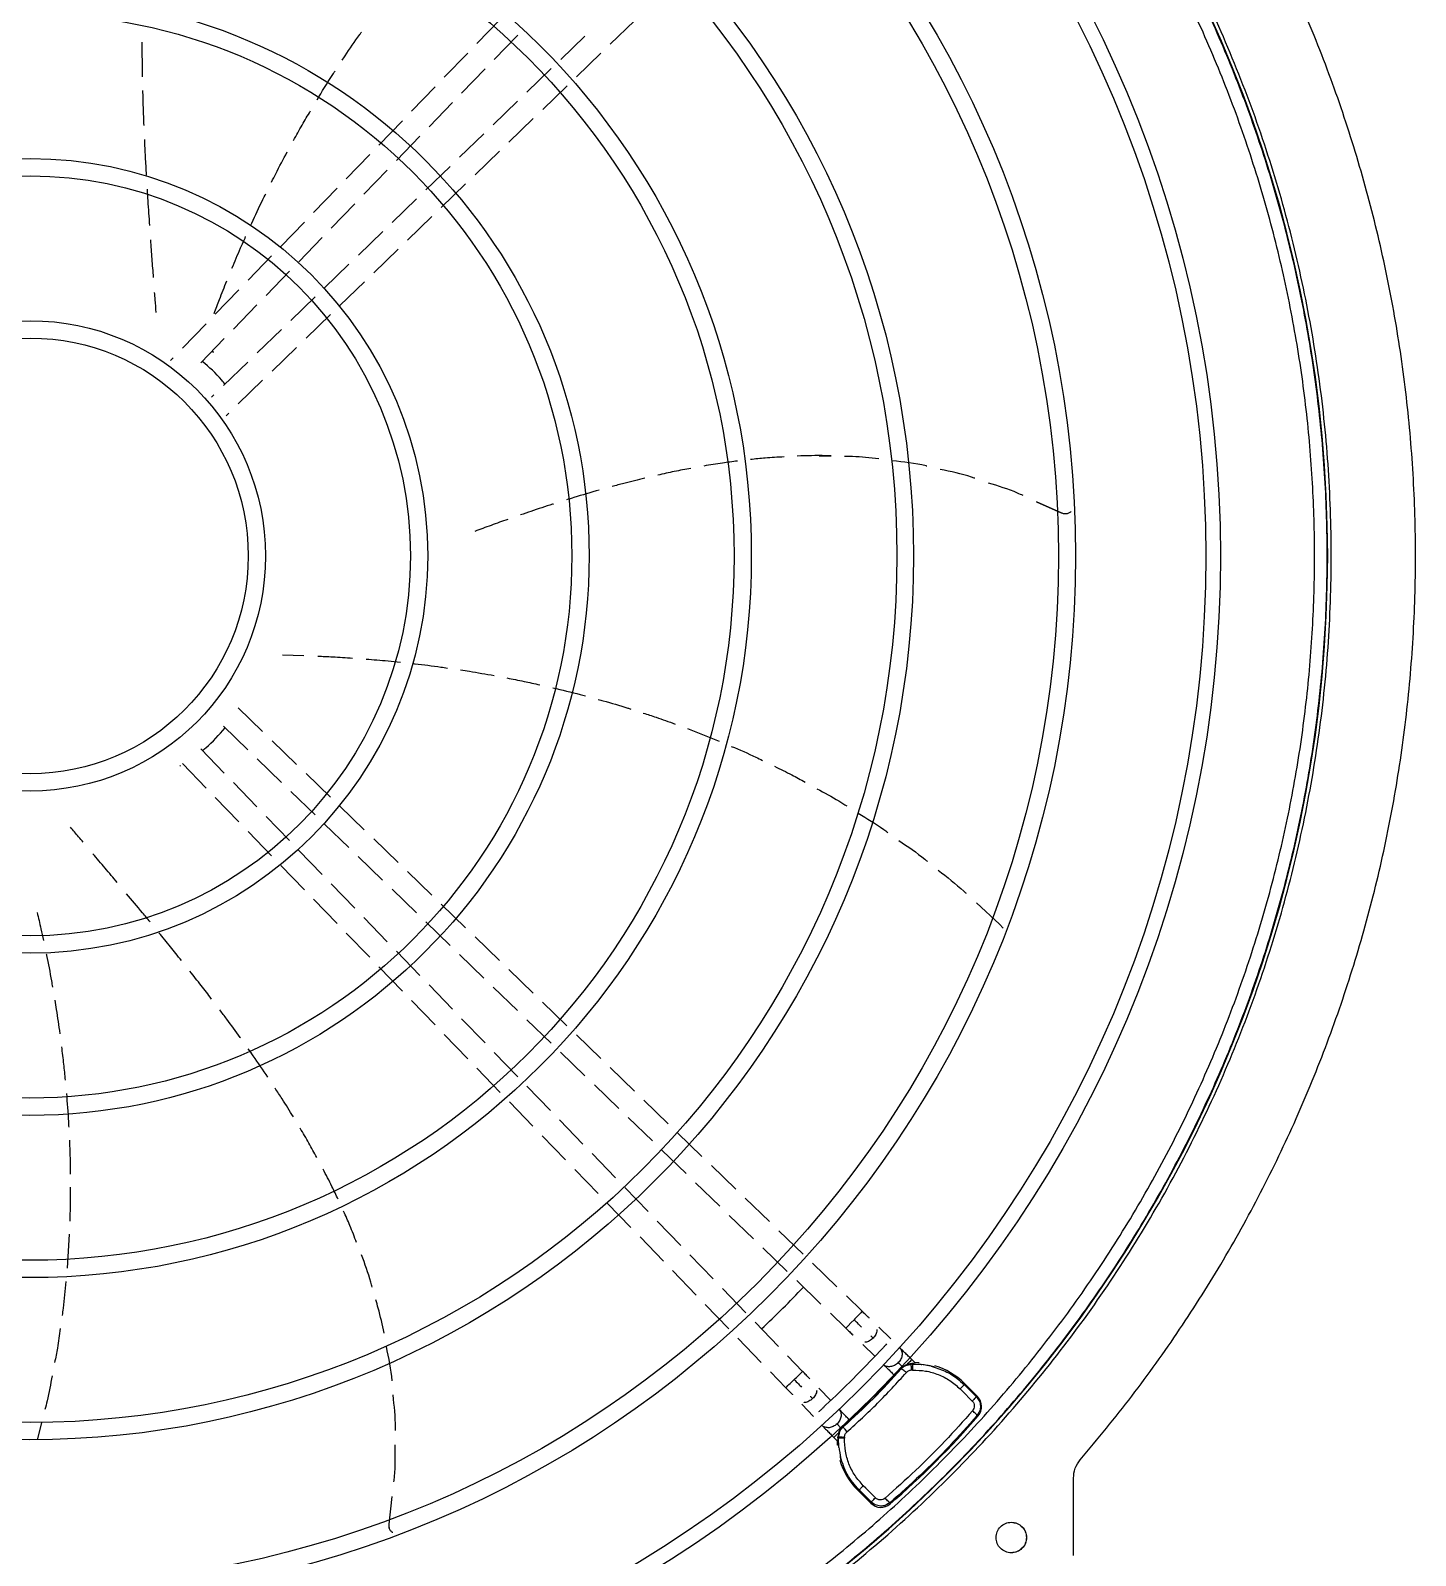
# Model space of a CAD drawing. Extents: x -24 to 296, y -58 to 147.
# Drawn here: x 146.96 to 158.59, y 28.69 to 41.5 of the extents above; entities that cross this region are included whole.
import ezdxf

# ---------------------------------------------------------------- set-up
doc = ezdxf.new("R2010")
doc.units = 0
doc.header["$MEASUREMENT"] = 0
doc.layers.get('0').update_dxf_attribs({"linetype": 'CONTINUOUS'})

msp = doc.modelspace()

# ---------------------------------------------------------------- linework, layer by layer
at = {"color": 7, "linetype": 'Continuous', "lineweight": 25}
for p, q in [((150.90254, 41.58905), (150.7056, 41.38537)), ((151.82497, 41.38064), (152.02808, 41.57703)), ((150.85107, 41.25263), (151.04847, 41.45679)), ((151.61226, 41.44879), (151.4095, 41.25275)), ((150.62896, 41.30611), (150.43166, 41.10206)), ((151.54088, 41.10596), (151.74537, 41.30368)), ((150.57749, 40.96968), (150.77453, 41.17347)), ((151.32933, 41.17523), (151.12585, 40.97848)), ((150.35402, 41.02176), (150.15701, 40.818)), ((151.25804, 40.83248), (151.46235, 41.03002)), ((150.3043, 40.68714), (150.50133, 40.89092)), ((151.04645, 40.90171), (150.84261, 40.70461)), ((150.07969, 40.73804), (149.88229, 40.53388)), ((150.97495, 40.55876), (151.17889, 40.75595)), ((150.03002, 40.40348), (150.22696, 40.60716)), ((150.76301, 40.62765), (150.55923, 40.43061)), ((149.80556, 40.45453), (149.6084, 40.25061)), ((150.69076, 40.28397), (150.89466, 40.48112)), ((150.48028, 40.35427), (150.2763, 40.15704)), ((149.75616, 40.12024), (149.95309, 40.32391)), ((150.40678, 40.00939), (150.611, 40.20685)), ((149.5313, 40.17087), (149.33356, 39.96637)), ((150.19779, 40.08113), (149.99348, 39.88358)), ((149.48241, 39.83712), (149.67938, 40.04083)), ((149.25672, 39.8869), (149.05943, 39.68286)), ((150.12403, 39.73599), (150.32777, 39.93299)), ((149.20913, 39.55448), (149.40562, 39.7577)), ((149.91457, 39.80728), (149.71027, 39.60974)), ((148.98195, 39.60273), (148.78463, 39.39865)), ((149.83945, 39.46083), (150.04451, 39.65911)), ((148.93521, 39.27119), (149.13183, 39.47454)), ((149.63142, 39.5335), (149.4268, 39.33566)), ((148.70756, 39.31894), (148.50883, 39.11341)), ((149.55527, 39.18605), (149.76086, 39.38484)), ((148.66084, 38.98743), (148.85844, 39.19179)), ((149.34842, 39.25987), (149.14372, 39.06195)), ((149.27116, 38.91134), (149.47657, 39.10996)), ((148.43163, 39.03357), (148.2336, 38.82876)), ((149.06452, 38.98536), (148.86128, 38.78885)), ((148.38758, 38.70482), (148.58443, 38.9084)), ((148.9868, 38.6364), (149.19164, 38.83446)), ((148.15609, 38.74859), (148.13437, 38.72613)), ((148.78114, 38.71136), (148.57736, 38.51432)), ((148.70192, 38.36094), (148.90645, 38.5587)), ((148.49806, 38.43765), (148.47602, 38.41634)), ((148.59904, 38.26147), (148.62202, 38.28368)), ((153.58013, 37.92455), (153.67983, 37.92378)), ((155.61172, 37.44609), (155.40469, 37.53954)), ((155.40474, 37.53865), (155.61119, 37.44609)), ((155.61119, 37.44609), (155.61172, 37.44609)), ((155.64682, 37.43682), (155.64735, 37.43682)), ((149.07244, 36.25295), (149.07264, 36.25295)), ((149.07264, 36.25295), (149.25354, 36.24817)), ((148.90654, 35.61052), (148.70102, 35.80923)), ((148.57752, 35.65483), (148.78138, 35.45772)), ((152.47424, 35.63541), (152.73921, 35.53032)), ((148.58422, 35.26112), (148.38694, 35.46516)), ((149.19186, 35.33464), (148.98686, 35.53286)), ((148.233, 35.34117), (148.43157, 35.1358)), ((148.86135, 35.38039), (149.06503, 35.18345)), ((148.21691, 35.31819), (148.21201, 35.3254)), ((149.47602, 35.05988), (149.27111, 35.25801)), ((148.85801, 34.97796), (148.66085, 35.18187)), ((149.14368, 35.1074), (149.34777, 34.91007)), ((148.50886, 35.05587), (148.70697, 34.85097)), ((149.75975, 34.78554), (149.55593, 34.98262)), ((149.13201, 34.69458), (148.9353, 34.89803)), ((149.42732, 34.83315), (149.63065, 34.63655)), ((148.78472, 34.77056), (148.98217, 34.56636)), ((150.04449, 34.51023), (149.83931, 34.70862)), ((149.40625, 34.41095), (149.20854, 34.61543)), ((149.05899, 34.48691), (149.25708, 34.28204)), ((149.70987, 34.55995), (149.91417, 34.36241)), ((149.67952, 34.12833), (149.48323, 34.33134)), ((150.32765, 34.23643), (150.1231, 34.43422)), ((149.33434, 34.20213), (149.53156, 33.99817)), ((149.99314, 34.28605), (150.19761, 34.08835)), ((150.61102, 33.96245), (150.40685, 34.15985)), ((154.90042, 34.17144), (155.09227, 33.9941)), ((149.9531, 33.84538), (149.75637, 34.04885)), ((150.2765, 34.01207), (150.48032, 33.81499)), ((155.09227, 33.9941), (155.12259, 33.95901)), ((149.60807, 33.91904), (149.80551, 33.71483)), ((150.89452, 33.68832), (150.69043, 33.88566)), ((150.22694, 33.56218), (150.02986, 33.766)), ((150.55966, 33.73828), (150.76343, 33.54125)), ((149.88226, 33.63546), (150.0797, 33.43126)), ((151.17809, 33.41414), (150.97387, 33.6116)), ((150.50064, 33.27911), (150.30354, 33.48295)), ((150.8426, 33.4647), (151.04691, 33.26716)), ((150.15648, 33.35185), (150.35386, 33.14771)), ((151.46139, 33.14022), (151.25736, 33.33749)), ((150.77425, 32.99613), (150.57733, 33.19979)), ((151.12545, 33.19122), (151.32931, 32.9941)), ((150.43059, 33.06835), (150.62813, 32.86406)), ((151.74521, 32.86578), (151.54074, 33.06349)), ((151.04827, 32.71273), (150.8513, 32.91645)), ((151.40857, 32.91747), (151.61223, 32.72054)), ((150.70465, 32.78491), (150.90194, 32.58088)), ((152.02802, 32.59233), (151.8248, 32.78883)), ((151.32272, 32.42889), (151.12492, 32.63346)), ((151.69183, 32.64358), (151.89586, 32.4463)), ((150.97865, 32.50154), (151.17608, 32.29735)), ((152.31153, 32.3182), (152.10738, 32.51559)), ((151.5954, 32.14688), (151.39858, 32.35043)), ((151.97536, 32.36943), (152.17841, 32.1731)), ((151.25343, 32.21736), (151.45006, 32.014)), ((152.5949, 32.04421), (152.39093, 32.24144)), ((151.86957, 31.86332), (151.67199, 32.06766)), ((152.25764, 32.09649), (152.46201, 31.89888)), ((151.52692, 31.9345), (151.72377, 31.73092)), ((152.87853, 31.76996), (152.67433, 31.96741)), ((152.14284, 31.58069), (151.94631, 31.78395)), ((152.54111, 31.8224), (152.74446, 31.62577)), ((151.80046, 31.6516), (151.99865, 31.44663)), ((153.16127, 31.49658), (152.95715, 31.69395)), ((152.41747, 31.29667), (152.21956, 31.50135)), ((152.82405, 31.54883), (153.02813, 31.3515)), ((147.28321, 31.39058), (147.26507, 31.10514)), ((152.07512, 31.36754), (152.27159, 31.16434)), ((153.4446, 31.22263), (153.24108, 31.41941)), ((153.10693, 31.2753), (153.31097, 31.07801)), ((152.6902, 31.0146), (152.49323, 31.21831)), ((153.72781, 30.94879), (153.52351, 31.14633)), ((152.34832, 31.08498), (152.54629, 30.88025)), ((153.39052, 31.0011), (153.59367, 30.80467)), ((152.96397, 30.73145), (152.76719, 30.93497)), ((153.94011, 30.74352), (153.80726, 30.87197)), ((152.62238, 30.80155), (152.81984, 30.59733)), ((153.67309, 30.72788), (153.80323, 30.60204)), ((153.2381, 30.44795), (153.04045, 30.65236)), ((154.17975, 30.51109), (154.07868, 30.60923)), ((152.89629, 30.51827), (153.09301, 30.31481)), ((153.44016, 30.23897), (153.31444, 30.36899)), ((153.94451, 30.46513), (154.04687, 30.36574)), ((153.17006, 30.23512), (153.29864, 30.10214)), ((154.28049, 30.27652), (154.26757, 30.26418)), ((154.26757, 30.26418), (154.26795, 30.26011)), ((154.35167, 30.30499), (154.31741, 30.29768)), ((154.31849, 30.29165), (154.35217, 30.29954)), ((154.35167, 30.30499), (154.36089, 30.30568)), ((154.35217, 30.29954), (154.35167, 30.30499)), ((154.36144, 30.29984), (154.35217, 30.29954)), ((154.36329, 30.24964), (154.35385, 30.24934)), ((154.3889, 30.30841), (154.35721, 30.33905)), ((154.36089, 30.30568), (154.36144, 30.29984)), ((154.36144, 30.29984), (154.44173, 30.29695)), ((153.6757, 29.99458), (153.57714, 30.09696)), ((154.76197, 30.09185), (154.78206, 30.07176)), ((154.79779, 30.12719), (154.79705, 30.13903)), ((154.79705, 30.13903), (154.90864, 30.02744)), ((154.89804, 30.02701), (154.79779, 30.12719)), ((153.43235, 29.96353), (153.53035, 29.86173)), ((154.78206, 30.07176), (154.86375, 29.99015)), ((154.90864, 30.02744), (154.89804, 30.02701)), ((154.91476, 29.86711), (154.90382, 29.86658)), ((147.04947, 29.80652), (147.01277, 29.66424)), ((153.7435, 29.72378), (153.73615, 29.68947)), ((153.74184, 29.68922), (153.74871, 29.71842)), ((153.76468, 29.76071), (153.77703, 29.77363)), ((153.78127, 29.77344), (153.77703, 29.77363)), ((153.7019, 29.68382), (153.73262, 29.65205)), ((153.73544, 29.68024), (153.73615, 29.68947)), ((153.74154, 29.67993), (153.73544, 29.68024)), ((153.73615, 29.68947), (153.74184, 29.68922)), ((153.74184, 29.68922), (153.74154, 29.67993)), ((153.74442, 29.59964), (153.74154, 29.67993)), ((153.79216, 29.68765), (153.79185, 29.67821)), ((155.71363, 28.6935), (155.71363, 29.34311)), ((149.96931, 28.95708), (149.99498, 29.18943)), ((153.90183, 29.24381), (153.91419, 29.24359)), ((154.01342, 29.13222), (153.90183, 29.24381)), ((154.01436, 29.14334), (153.91419, 29.24359)), ((153.96975, 29.25944), (153.94965, 29.27953)), ((154.05135, 29.17775), (153.96975, 29.25944)), ((154.01342, 29.13222), (154.01436, 29.14334)), ((154.17375, 29.1261), (154.17481, 29.13757)), ((149.96878, 28.95708), (149.96931, 28.95708))]:
    msp.add_line(p, q, dxfattribs=at)
at = {"color": 8, "linetype": 'Continuous', "lineweight": 25}
for p, q in [((154.03176, 30.51795), (154.01277, 30.53638)), ((154.51971, 30.28347), (154.54544, 30.27344)), ((154.91941, 29.89413), (154.90382, 29.86658)), ((154.17481, 29.13757), (154.14582, 29.12116))]:
    msp.add_line(p, q, dxfattribs=at)
at = {"color": 8, "linetype": 'Continuous', "lineweight": 25, "flags": 128}
msp.add_lwpolyline([(153.87187, 30.6728), (153.84567, 30.64572), (153.82342, 30.62277), (153.80852, 30.60743), (153.80323, 30.60204), (153.80323, 30.60204)], dxfattribs=at)
for centre, radius in [((146.9509, 37.08527), 9.99706), ((146.9509, 37.08465), 9.87436), ((146.9509, 37.08527), 8.78089), ((146.9509, 37.08465), 8.63615), ((146.9509, 37.08465), 7.41998), ((146.95709, 37.08475), 7.27453), ((146.9509, 37.08465), 6.05846), ((146.9509, 37.08465), 5.9131), ((146.9509, 37.08465), 4.69694), ((146.9509, 37.08465), 4.55158), ((146.95709, 37.08465), 3.33542), ((146.95709, 37.08475), 3.18997), ((146.95709, 37.08465), 1.9739), ((146.95709, 37.08475), 1.82845)]:
    msp.add_circle(centre, radius)
at = {"color": 7, "linetype": 'Continuous', "lineweight": 25}
for centre, radius, start, end in [((146.95601, 37.08465), 10.89215, 277.952419, 82.047581), ((146.95275, 37.08268), 8.93423, 313.437539, 316.623841), ((146.95625, 37.0855), 9.76894, 313.118297, 316.88199), ((149.6987, 34.34213), 6.11841, 312.506864, 317.495239), ((149.69857, 34.34228), 6.87283, 310.627711, 319.372428)]:
    msp.add_arc(centre, radius, start, end, dxfattribs=at)
at = {"color": 8, "linetype": 'Continuous', "lineweight": 25}
for centre, radius, start, end in [((142.38087, 41.57121), 15.83438, 313.946005, 314.301587), ((149.68733, 34.79244), 6.45294, 315.849598, 316.359274), ((145.95627, 37.79016), 10.63091, 313.68259, 314.213901)]:
    msp.add_arc(centre, radius, start, end, dxfattribs=at)
at = {"color": 7, "linetype": 'Continuous', "lineweight": 25}
for centre, major_axis, ratio, start_param, end_param in [((154.37974, 29.72066), (-0.01094, 0.5912), 0.99873356, 6.19922493, 6.25533158), ((154.37974, 29.72066), (-0.01094, 0.5912), 0.99873356, 5.47991309, 5.97123283), ((154.82498, 29.94396), (0.11816, 0.00449), 0.99887071, 5.53666029, 7.03005136), ((154.3202, 29.66112), (0.5912, -0.01099), 0.99873837, 3.16909386, 3.23078), ((154.3202, 29.66112), (0.5912, -0.01099), 0.99873837, 3.44852138, 3.94495007), ((154.0969, 29.21588), (0.00447, 0.11816), 0.99886585, 2.39455207, 3.88794044)]:
    msp.add_ellipse(centre, major_axis=major_axis, ratio=ratio, start_param=start_param, end_param=end_param, dxfattribs=at)
for points, knots in [([(139.12561, 29.67323), (139.26814, 29.5275), (139.55529, 29.23391), (140.02014, 28.82273), (140.51272, 28.4322), (141.03399, 28.06741), (141.58201, 27.73023), (142.15474, 27.42362), (142.74954, 27.1501), (143.36303, 26.91205), (143.9922, 26.71121), (144.63372, 26.549), (145.28398, 26.42645), (145.93927, 26.34414), (146.59598, 26.30218), (147.25067, 26.30026), (147.89923, 26.33765), (148.53823, 26.41313), (149.16451, 26.52507), (149.77584, 26.67179), (150.36975, 26.85127), (150.94704, 27.06239), (151.51144, 27.30589), (152.06615, 27.58379), (152.611, 27.89745), (153.14281, 28.24666), (153.65879, 28.63109), (154.15553, 29.04975), (154.62969, 29.50117), (155.0778, 29.98307), (155.49715, 30.4933), (155.88518, 31.0293), (156.2396, 31.58809), (156.55849, 32.16644), (156.84043, 32.76104), (157.08441, 33.36857), (157.2896, 33.98495), (157.45587, 34.60654), (157.58356, 35.2298), (157.67341, 35.85204), (157.72638, 36.47021), (157.74381, 37.08465), (157.72638, 37.69909), (157.67341, 38.31725), (157.58356, 38.93949), (157.45588, 39.56275), (157.2896, 40.18435), (157.08441, 40.80073), (156.84043, 41.40825), (156.5585, 42.00285), (156.2396, 42.58121), (155.88518, 43.14), (155.49715, 43.67599), (155.07781, 44.18622), (154.6297, 44.66812), (154.15554, 45.11955), (153.6588, 45.53821), (153.14282, 45.92265), (152.61101, 46.27184), (152.06617, 46.58551), (151.51145, 46.86342), (150.94705, 47.10692), (150.36976, 47.31803), (149.77585, 47.49751), (149.16453, 47.64423), (148.53824, 47.75618), (147.89923, 47.83165), (147.25068, 47.86905), (146.596, 47.86713), (145.93929, 47.82517), (145.28399, 47.74286), (144.63373, 47.62031), (143.99221, 47.4581), (143.36305, 47.25726), (142.74956, 47.01922), (142.15475, 46.74569), (141.58202, 46.43908), (141.034, 46.1019), (140.51273, 45.73712), (140.02015, 45.34658), (139.55529, 44.93541), (139.26814, 44.64181), (139.12561, 44.49608)], [0, 0, 0, 0, 0.01189592, 0.02396584, 0.03619649, 0.04857359, 0.06108194, 0.07373471, 0.0864717, 0.09927432, 0.11212355, 0.12500004, 0.13787625, 0.15072533, 0.16352795, 0.17626509, 0.18891813, 0.20142621, 0.21380317, 0.22603385, 0.23810393, 0.25000004, 0.2618959, 0.27396585, 0.28619652, 0.29857361, 0.31108196, 0.32373474, 0.33647171, 0.34927432, 0.36212355, 0.37500004, 0.38787624, 0.40072531, 0.41352793, 0.42626506, 0.4389181, 0.45142619, 0.46380314, 0.47603381, 0.48810388, 0.50000001, 0.51189586, 0.52396581, 0.53619649, 0.54857357, 0.56108191, 0.57373469, 0.58647168, 0.59927428, 0.6121235, 0.62499999, 0.63787621, 0.65072529, 0.66352791, 0.67626502, 0.68891805, 0.70142614, 0.71380312, 0.72603376, 0.73810387, 0.74999998, 0.76189582, 0.77396578, 0.78619645, 0.79857355, 0.81108188, 0.82373468, 0.83647168, 0.84927427, 0.86212351, 0.87499998, 0.88787621, 0.90072531, 0.91352792, 0.92626504, 0.93891808, 0.95142617, 0.96380314, 0.97603381, 0.98810396, 1, 1, 1, 1]), ([(148.43459, 26.29726), (148.64902, 26.33043), (149.07787, 26.39676), (149.71216, 26.54477), (150.33698, 26.72766), (150.94963, 26.94829), (151.54804, 27.20492), (152.13004, 27.49689), (152.69356, 27.8231), (153.23658, 28.18239), (153.75717, 28.57348), (154.25347, 28.99497), (154.72371, 29.44536), (155.1662, 29.92303), (155.57936, 30.42629), (155.96172, 30.95332), (156.31191, 31.50226), (156.62869, 32.07114), (156.91091, 32.65793), (157.15758, 33.26052), (157.36781, 33.87678), (157.54085, 34.50449), (157.67608, 35.14143), (157.77302, 35.7853), (157.83133, 36.43381), (157.85078, 37.08465), (157.83132, 37.73549), (157.77302, 38.384), (157.67608, 39.02787), (157.54085, 39.6648), (157.36781, 40.29252), (157.15759, 40.90878), (156.91092, 41.51137), (156.62869, 42.09816), (156.31192, 42.66704), (155.96173, 43.21598), (155.57937, 43.74301), (155.1662, 44.24627), (154.72372, 44.72394), (154.25348, 45.17433), (153.75718, 45.59582), (153.23659, 45.98691), (152.69357, 46.3462), (152.13005, 46.67241), (151.54805, 46.96439), (150.94964, 47.22102), (150.33699, 47.44164), (149.71217, 47.62453), (149.07788, 47.77254), (148.64903, 47.83888), (148.4346, 47.87205)], [0, 0, 0, 0, 0.02083334, 0.04166665, 0.06250003, 0.08333335, 0.10416665, 0.125, 0.1458333, 0.16666668, 0.18749997, 0.20833336, 0.22916668, 0.25000001, 0.27083332, 0.29166664, 0.31250001, 0.33333334, 0.35416664, 0.37499996, 0.39583334, 0.41666666, 0.43749998, 0.4583333, 0.47916665, 0.5, 0.5208333, 0.54166664, 0.5625, 0.58333332, 0.60416664, 0.62499998, 0.64583333, 0.66666665, 0.68749999, 0.70833331, 0.72916664, 0.74999997, 0.77083333, 0.79166666, 0.81249999, 0.83333331, 0.85416669, 0.875, 0.89583335, 0.91666666, 0.9375, 0.95833334, 0.97916668, 1, 1, 1, 1]), ([(148.6898, 26.29725), (148.94266, 26.3433), (149.44838, 26.43539), (150.19221, 26.64089), (150.92055, 26.8945), (151.62897, 27.19985), (152.31416, 27.5541), (152.97266, 27.95585), (153.6012, 28.40299), (154.19666, 28.89335), (154.75607, 29.42445), (155.27665, 29.99367), (155.75581, 30.59817), (156.19117, 31.23494), (156.58055, 31.90082), (156.92202, 32.59249), (157.21388, 33.30652), (157.45469, 34.03934), (157.64324, 34.78731), (157.77858, 35.54672), (157.86007, 36.31377), (157.88727, 37.08466), (157.86006, 37.85556), (157.77858, 38.62261), (157.64323, 39.38201), (157.45468, 40.12999), (157.21388, 40.86281), (156.92201, 41.57683), (156.58054, 42.2685), (156.19115, 42.93438), (155.7558, 43.57116), (155.27664, 44.17565), (154.75606, 44.74487), (154.19665, 45.27598), (153.60119, 45.76632), (152.97264, 46.21347), (152.31414, 46.61522), (151.62895, 46.96947), (150.92053, 47.27481), (150.19219, 47.52842), (149.44836, 47.73393), (148.94264, 47.82601), (148.68978, 47.87206)], [0, 0, 0, 0, 0.02500002, 0.05000002, 0.07500002, 0.10000003, 0.12499999, 0.15000004, 0.17499999, 0.20000003, 0.22500003, 0.25, 0.27500001, 0.30000002, 0.325, 0.35000002, 0.375, 0.4, 0.42500002, 0.45000001, 0.47500003, 0.50000003, 0.52499999, 0.55000001, 0.57500001, 0.6, 0.62500003, 0.65, 0.67500002, 0.70000003, 0.72500002, 0.75000002, 0.77499999, 0.80000001, 0.825, 0.85000003, 0.87500003, 0.89999998, 0.92500001, 0.95, 0.975, 1, 1, 1, 1]), ([(155.77077, 29.49715), (155.91754, 29.67376), (156.21107, 30.02697), (156.61064, 30.58866), (156.97858, 31.17119), (157.31079, 31.77496), (157.60685, 32.3972), (157.86554, 33.0359), (158.08599, 33.68878), (158.26741, 34.35357), (158.40919, 35.02792), (158.51081, 35.70948), (158.57193, 36.39586), (158.59233, 37.08465), (158.57193, 37.77345), (158.51081, 38.45983), (158.40919, 39.14139), (158.26741, 39.81574), (158.08599, 40.48053), (157.86554, 41.13341), (157.60685, 41.77211), (157.31079, 42.39435), (156.97858, 42.99812), (156.61064, 43.58065), (156.21107, 44.14233), (155.91754, 44.49555), (155.77077, 44.67216)], [0, 0, 0, 0, 0.04166672, 0.08333338, 0.12500007, 0.16666672, 0.20833335, 0.25000008, 0.29166671, 0.33333336, 0.37500001, 0.41666672, 0.45833338, 0.50000004, 0.54166669, 0.58333335, 0.62499999, 0.66666668, 0.70833333, 0.74999999, 0.79166669, 0.83333335, 0.87499997, 0.91666669, 0.95833332, 1, 1, 1, 1]), ([(149.575, 41.2464), (149.58297, 41.25859), (149.63017, 41.33077), (149.68358, 41.40902), (149.73068, 41.47375), (149.73539, 41.48021)], [0, 0, 0, 0, 0.15458064, 0.9155957, 1, 1, 1, 1]), ([(147.89375, 41.39609), (147.89374, 41.39599), (147.89301, 41.33195), (147.89394, 41.23496), (147.8958, 41.13811), (147.89644, 41.10517)], [0, 0, 0, 0, 0.00104442, 0.66025061, 1, 1, 1, 1]), ([(149.36375, 40.91388), (149.40498, 40.98164), (149.45388, 41.06198), (149.50617, 41.14144), (149.51435, 41.15388)], [0, 0, 0, 0, 0.84343876, 1, 1, 1, 1]), ([(147.89861, 40.99112), (147.89987, 40.94394), (147.90246, 40.84598), (147.90648, 40.74808), (147.90856, 40.69732)], [0, 0, 0, 0, 0.48157207, 1, 1, 1, 1]), ([(149.16658, 40.57254), (149.19016, 40.61546), (149.23525, 40.69756), (149.28464, 40.78046), (149.30822, 40.82003)], [0, 0, 0, 0, 0.52277898, 1, 1, 1, 1]), ([(147.91359, 40.58081), (147.91583, 40.53223), (147.92042, 40.4326), (147.92622, 40.33304), (147.92919, 40.28201)], [0, 0, 0, 0, 0.48754648, 1, 1, 1, 1]), ([(148.98202, 40.22333), (148.99346, 40.24641), (149.03445, 40.32919), (149.0803, 40.41437), (149.11335, 40.4758)], [0, 0, 0, 0, 0.27889732, 1, 1, 1, 1]), ([(147.93617, 40.1637), (147.93817, 40.13107), (147.9444, 40.02933), (147.95138, 39.92762), (147.95611, 39.85853)], [0, 0, 0, 0, 0.32073884, 1, 1, 1, 1]), ([(148.80937, 39.86577), (148.8113, 39.87009), (148.84198, 39.93864), (148.8827, 40.02479), (148.92452, 40.10825), (148.93259, 40.12434)], [0, 0, 0, 0, 0.0515203, 0.81709371, 1, 1, 1, 1]), ([(147.96467, 39.73706), (147.96654, 39.71051), (147.97215, 39.63107), (147.9799, 39.52629), (147.98576, 39.44804), (147.98765, 39.42269)], [0, 0, 0, 0, 0.25338042, 0.75820199, 1, 1, 1, 1]), ([(148.64924, 39.4988), (148.67272, 39.55543), (148.7088, 39.64245), (148.74971, 39.73292), (148.764, 39.76451)], [0, 0, 0, 0, 0.65078455, 1, 1, 1, 1]), ([(148.49971, 39.12054), (148.51421, 39.15953), (148.54735, 39.24864), (148.58497, 39.34152), (148.60612, 39.39377)], [0, 0, 0, 0, 0.43754448, 1, 1, 1, 1]), ([(147.99716, 39.2962), (147.99871, 39.27558), (148.00291, 39.21986), (148.00713, 39.16418), (148.00978, 39.1291)], [0, 0, 0, 0, 0.37004927, 1, 1, 1, 1]), ([(148.49654, 38.79398), (148.49576, 38.79444), (148.49364, 38.7957), (148.48846, 38.79747), (148.48295, 38.79875), (148.47867, 38.79826), (148.47785, 38.79817)], [0, 0, 0, 0, 0.15949577, 0.43227039, 0.89123346, 1, 1, 1, 1]), ([(148.59096, 38.52748), (148.58215, 38.5387), (148.52654, 38.60948), (148.45792, 38.66833), (148.40018, 38.71785)], [0, 0, 0, 0, 0.15857925, 1, 1, 1, 1]), ([(153.28381, 37.91587), (153.23138, 37.9132), (153.13693, 37.9084), (153.04292, 37.89811), (153.00109, 37.89353)], [0, 0, 0, 0, 0.55514403, 1, 1, 1, 1]), ([(153.67978, 37.92416), (153.66423, 37.92475), (153.56913, 37.92834), (153.47386, 37.92517), (153.39418, 37.92252)], [0, 0, 0, 0, 0.16353052, 1, 1, 1, 1]), ([(154.07906, 37.9), (154.00587, 37.90738), (153.91014, 37.91703), (153.81387, 37.91974), (153.79121, 37.92038)], [0, 0, 0, 0, 0.76457621, 1, 1, 1, 1]), ([(152.50243, 37.81956), (152.45568, 37.81094), (152.36279, 37.7938), (152.27071, 37.77281), (152.22497, 37.76239)], [0, 0, 0, 0, 0.50332845, 1, 1, 1, 1]), ([(152.89224, 37.88072), (152.85082, 37.87557), (152.75673, 37.86388), (152.66326, 37.84798), (152.61094, 37.83908)], [0, 0, 0, 0, 0.44029486, 1, 1, 1, 1]), ([(154.48208, 37.83847), (154.48018, 37.83894), (154.38534, 37.86241), (154.28763, 37.87293), (154.19187, 37.88324)], [0, 0, 0, 0, 0.02001675, 1, 1, 1, 1]), ([(154.88645, 37.736), (154.87723, 37.73924), (154.78288, 37.77245), (154.68428, 37.79248), (154.59532, 37.81055)], [0, 0, 0, 0, 0.09773289, 1, 1, 1, 1]), ([(151.73198, 37.63713), (151.66118, 37.61676), (151.56914, 37.59029), (151.47785, 37.56142), (151.4568, 37.55476)], [0, 0, 0, 0, 0.76934196, 1, 1, 1, 1]), ([(152.11622, 37.73745), (152.05703, 37.72325), (151.96464, 37.70108), (151.8731, 37.67573), (151.8402, 37.66662)], [0, 0, 0, 0, 0.6406631, 1, 1, 1, 1]), ([(155.29155, 37.5906), (155.27602, 37.59775), (155.18268, 37.64074), (155.0838, 37.67095), (155.00137, 37.69614)], [0, 0, 0, 0, 0.1663641, 1, 1, 1, 1]), ([(151.3488, 37.52084), (151.34623, 37.52003), (151.28267, 37.50008), (151.19048, 37.46934), (151.10122, 37.43842), (151.07236, 37.42842)], [0, 0, 0, 0, 0.02765901, 0.6855714, 1, 1, 1, 1]), ([(150.96541, 37.3915), (150.91838, 37.37484), (150.82537, 37.34188), (150.73285, 37.30759), (150.6871, 37.29063)], [0, 0, 0, 0, 0.50556187, 1, 1, 1, 1]), ([(155.63738, 37.43759), (155.63722, 37.43758), (155.62798, 37.4372), (155.61952, 37.44168), (155.61119, 37.44609)], [0, 0, 0, 0, 0.01676163, 1, 1, 1, 1]), ([(155.69252, 37.45655), (155.68986, 37.45381), (155.68145, 37.44514), (155.66207, 37.43709), (155.63603, 37.43585), (155.62013, 37.44255), (155.61172, 37.44609)], [0, 0, 0, 0, 0.13036355, 0.41167111, 0.68901902, 1, 1, 1, 1]), ([(149.3691, 36.24344), (149.41027, 36.24179), (149.50538, 36.23798), (149.60544, 36.23107), (149.66219, 36.22715)], [0, 0, 0, 0, 0.43287459, 1, 1, 1, 1]), ([(149.77512, 36.21878), (149.836, 36.21407), (149.92981, 36.20681), (150.02836, 36.196), (150.06297, 36.1922)], [0, 0, 0, 0, 0.64892692, 1, 1, 1, 1]), ([(150.17456, 36.18037), (150.17878, 36.17993), (150.25304, 36.17208), (150.34751, 36.1601), (150.44026, 36.14614), (150.45845, 36.1434)], [0, 0, 0, 0, 0.04619717, 0.81291294, 1, 1, 1, 1]), ([(150.56841, 36.12702), (150.59339, 36.12338), (150.68504, 36.11003), (150.78048, 36.09278), (150.84991, 36.08024)], [0, 0, 0, 0, 0.27254447, 1, 1, 1, 1]), ([(150.9572, 36.05977), (151.005, 36.05071), (151.09658, 36.03335), (151.19024, 36.01215), (151.23502, 36.00201)], [0, 0, 0, 0, 0.52187415, 1, 1, 1, 1]), ([(151.3426, 35.97798), (151.41958, 35.95979), (151.51113, 35.93815), (151.60289, 35.91298), (151.61749, 35.90897)], [0, 0, 0, 0, 0.84086718, 1, 1, 1, 1]), ([(151.72424, 35.87991), (151.73805, 35.87617), (151.82106, 35.85367), (151.91231, 35.82696), (151.98896, 35.80198), (151.9971, 35.79933)], [0, 0, 0, 0, 0.15146226, 0.90989289, 1, 1, 1, 1]), ([(152.10189, 35.76531), (152.13778, 35.7539), (152.22779, 35.72526), (152.31643, 35.69266), (152.36973, 35.67306)], [0, 0, 0, 0, 0.39868758, 1, 1, 1, 1]), ([(148.40085, 35.45077), (148.41044, 35.45832), (148.48112, 35.51402), (148.53987, 35.58274), (148.59066, 35.64213)], [0, 0, 0, 0, 0.13564383, 1, 1, 1, 1]), ([(152.84139, 35.48598), (152.91081, 35.45667), (152.99907, 35.41941), (153.08471, 35.37692), (153.103, 35.36785)], [0, 0, 0, 0, 0.78644981, 1, 1, 1, 1]), ([(153.20425, 35.31817), (153.25343, 35.29489), (153.34065, 35.25362), (153.42431, 35.20596), (153.4608, 35.18517)], [0, 0, 0, 0, 0.56385914, 1, 1, 1, 1]), ([(153.55989, 35.13015), (153.6224, 35.0972), (153.70816, 35.05199), (153.78929, 34.99946), (153.81129, 34.98522)], [0, 0, 0, 0, 0.72879103, 1, 1, 1, 1]), ([(153.90769, 34.92391), (153.97997, 34.88049), (154.06452, 34.8297), (154.14384, 34.77177), (154.15536, 34.76336)], [0, 0, 0, 0, 0.854826, 1, 1, 1, 1]), ([(147.40066, 34.68039), (147.38752, 34.69587), (147.35161, 34.73819), (147.31571, 34.78047), (147.29294, 34.80729)], [0, 0, 0, 0, 0.36580278, 1, 1, 1, 1]), ([(154.24911, 34.69551), (154.32324, 34.64484), (154.40516, 34.58886), (154.48132, 34.5261), (154.48856, 34.52014)], [0, 0, 0, 0, 0.9049803, 1, 1, 1, 1]), ([(147.6862, 34.3426), (147.66927, 34.36276), (147.61823, 34.42352), (147.55016, 34.50402), (147.49901, 34.56437), (147.48217, 34.58425)], [0, 0, 0, 0, 0.24980516, 0.75291187, 1, 1, 1, 1]), ([(154.57931, 34.44577), (154.65245, 34.38909), (154.73239, 34.32713), (154.80601, 34.25873), (154.81227, 34.25291)], [0, 0, 0, 0, 0.91495243, 1, 1, 1, 1]), ([(147.96124, 34.01264), (147.9402, 34.03816), (147.87509, 34.11716), (147.80939, 34.19569), (147.76492, 34.24886)], [0, 0, 0, 0, 0.32305188, 1, 1, 1, 1]), ([(147.01277, 34.09135), (147.0237, 34.04623), (147.04221, 33.96986), (147.05911, 33.88878), (147.06603, 33.8556)], [0, 0, 0, 0, 0.59075464, 1, 1, 1, 1]), ([(148.22436, 33.68869), (148.19384, 33.72688), (148.13154, 33.80485), (148.06831, 33.88205), (148.03605, 33.92144)], [0, 0, 0, 0, 0.48985766, 1, 1, 1, 1]), ([(147.08946, 33.74553), (147.0905, 33.74064), (147.10622, 33.66696), (147.12411, 33.5736), (147.13943, 33.48201), (147.14232, 33.46472)], [0, 0, 0, 0, 0.05447578, 0.82148954, 1, 1, 1, 1]), ([(148.47804, 33.36491), (148.44899, 33.40276), (148.38899, 33.48092), (148.32787, 33.55821), (148.29634, 33.59807)], [0, 0, 0, 0, 0.48416948, 1, 1, 1, 1]), ([(147.16095, 33.35428), (147.16532, 33.3289), (147.18093, 33.23822), (147.19401, 33.14275), (147.20343, 33.074)], [0, 0, 0, 0, 0.27992058, 1, 1, 1, 1]), ([(148.72047, 33.03929), (148.71992, 33.04006), (148.68232, 33.09295), (148.62454, 33.17112), (148.56649, 33.24787), (148.547, 33.27364)], [0, 0, 0, 0, 0.00977442, 0.66748489, 1, 1, 1, 1]), ([(147.21746, 32.96396), (147.22371, 32.91525), (147.23554, 32.82292), (147.24435, 32.72741), (147.24851, 32.6823)], [0, 0, 0, 0, 0.5276329, 1, 1, 1, 1]), ([(148.95008, 32.71002), (148.90961, 32.76989), (148.8558, 32.84952), (148.79993, 32.92769), (148.78607, 32.94708)], [0, 0, 0, 0, 0.75189874, 1, 1, 1, 1]), ([(147.25899, 32.5725), (147.26554, 32.49316), (147.27332, 32.39903), (147.27777, 32.3036), (147.27847, 32.28862)], [0, 0, 0, 0, 0.8430023, 1, 1, 1, 1]), ([(149.16456, 32.37537), (149.13343, 32.42616), (149.08359, 32.50748), (149.03098, 32.58701), (149.01124, 32.61687)], [0, 0, 0, 0, 0.62458899, 1, 1, 1, 1]), ([(149.36222, 32.03341), (149.34016, 32.0741), (149.29495, 32.15751), (149.2463, 32.23896), (149.22138, 32.28068)], [0, 0, 0, 0, 0.48783985, 1, 1, 1, 1]), ([(147.28378, 32.17915), (147.28452, 32.16438), (147.28881, 32.07802), (147.29162, 31.9834), (147.29157, 31.90365), (147.29156, 31.89597)], [0, 0, 0, 0, 0.15715941, 0.91876163, 1, 1, 1, 1]), ([(149.54012, 31.68357), (149.52325, 31.7196), (149.48318, 31.80517), (149.4393, 31.88885), (149.4139, 31.9373)], [0, 0, 0, 0, 0.42108076, 1, 1, 1, 1]), ([(147.29159, 31.78476), (147.29183, 31.74657), (147.29243, 31.65191), (147.28881, 31.55731), (147.28665, 31.50086)], [0, 0, 0, 0, 0.40333981, 1, 1, 1, 1]), ([(149.69577, 31.31999), (149.67745, 31.36793), (149.64347, 31.45679), (149.60438, 31.54353), (149.58637, 31.58347)], [0, 0, 0, 0, 0.53950514, 1, 1, 1, 1]), ([(149.82628, 30.9462), (149.82234, 30.95998), (149.79629, 31.05131), (149.76592, 31.14223), (149.73604, 31.21789), (149.73582, 31.21845)], [0, 0, 0, 0, 0.14993325, 0.99363261, 1, 1, 1, 1]), ([(147.25455, 30.99488), (147.24809, 30.91933), (147.23991, 30.82366), (147.22593, 30.72885), (147.22299, 30.70891)], [0, 0, 0, 0, 0.78959581, 1, 1, 1, 1]), ([(149.92653, 30.56025), (149.91126, 30.63052), (149.89091, 30.7242), (149.86381, 30.81627), (149.85704, 30.83928)], [0, 0, 0, 0, 0.75002041, 1, 1, 1, 1]), ([(153.99995, 30.68561), (153.99925, 30.68629), (153.99031, 30.69495), (153.96984, 30.71476), (153.94999, 30.73396), (153.94007, 30.74356)], [0, 0, 0, 0, 0.04042727, 0.52004872, 1, 1, 1, 1]), ([(147.20724, 30.59884), (147.20021, 30.54408), (147.18791, 30.44834), (147.16844, 30.35401), (147.1601, 30.31364)], [0, 0, 0, 0, 0.57203343, 1, 1, 1, 1]), ([(153.80323, 30.60204), (153.81315, 30.59245), (153.83298, 30.57328), (153.85419, 30.55274), (153.86382, 30.54341), (153.86527, 30.542)], [0, 0, 0, 0, 0.45955348, 0.91864064, 1, 1, 1, 1]), ([(153.93554, 30.6112), (153.92388, 30.62248), (153.90306, 30.64264), (153.8814, 30.66358), (153.87187, 30.6728)], [0, 0, 0, 0, 0.55959472, 1, 1, 1, 1]), ([(154.14357, 30.46926), (154.14, 30.46497), (154.13166, 30.45495), (154.12143, 30.44326), (154.11557, 30.43658)], [0, 0, 0, 0, 0.42766619, 1, 1, 1, 1]), ([(149.99323, 30.15866), (149.99322, 30.15873), (149.98628, 30.25571), (149.96607, 30.35147), (149.94588, 30.44716)], [0, 0, 0, 0, 0.00072988, 1, 1, 1, 1]), ([(154.11557, 30.43658), (154.10976, 30.43076), (154.09955, 30.42055), (154.09082, 30.41206), (154.08706, 30.4084)], [0, 0, 0, 0, 0.56927563, 1, 1, 1, 1]), ([(154.35721, 30.33905), (154.34722, 30.34871), (154.32725, 30.36802), (154.29909, 30.39528), (154.27375, 30.41983), (154.26096, 30.43224), (154.25456, 30.43845)], [0, 0, 0, 0, 0.25017208, 0.50011475, 0.74998553, 1, 1, 1, 1]), ([(153.50116, 30.17583), (153.49947, 30.17758), (153.48986, 30.18754), (153.46899, 30.20914), (153.44977, 30.22903), (153.44016, 30.23897)], [0, 0, 0, 0, 0.09629337, 0.54799298, 1, 1, 1, 1]), ([(154.26795, 30.26011), (154.19048, 30.17537), (154.03554, 30.00589), (153.86603, 29.85092), (153.78127, 29.77344)], [0, 0, 0, 0, 0.50000174, 1, 1, 1, 1]), ([(153.81223, 29.73043), (153.89915, 29.80981), (154.07299, 29.96857), (154.23172, 30.14237), (154.31108, 30.22927)], [0, 0, 0, 0, 0.49999826, 1, 1, 1, 1]), ([(154.11742, 30.29723), (154.12339, 30.29144), (154.13532, 30.27986), (154.15866, 30.25725), (154.18459, 30.23214), (154.20317, 30.21417), (154.21246, 30.20519)], [0, 0, 0, 0, 0.25012281, 0.50000057, 0.74998294, 1, 1, 1, 1]), ([(154.21132, 30.20727), (154.21142, 30.20711), (154.21168, 30.20672), (154.21633, 30.21072), (154.22464, 30.21866), (154.23676, 30.231), (154.2514, 30.24645), (154.2622, 30.25828), (154.26758, 30.26418)], [0, 0, 0, 0, 0.11173622, 0.27354644, 0.4507769, 0.63775233, 0.81954481, 1, 1, 1, 1]), ([(154.28049, 30.27652), (154.27228, 30.28447), (154.25761, 30.29867), (154.24768, 30.30831), (154.2433, 30.31255)], [0, 0, 0, 0, 0.55979484, 1, 1, 1, 1]), ([(154.31108, 30.22927), (154.30598, 30.23361), (154.29545, 30.24257), (154.28165, 30.25306), (154.27144, 30.25974), (154.26908, 30.25999), (154.26795, 30.26011)], [0, 0, 0, 0, 0.24189375, 0.50003536, 0.75816415, 1, 1, 1, 1]), ([(154.28049, 30.27652), (154.28601, 30.28069), (154.29779, 30.28958), (154.3106, 30.29487), (154.31741, 30.29768)], [0, 0, 0, 0, 0.46912734, 1, 1, 1, 1]), ([(154.35385, 30.24934), (154.34984, 30.24898), (154.34175, 30.24824), (154.33028, 30.24395), (154.31964, 30.23786), (154.31392, 30.23212), (154.31108, 30.22927)], [0, 0, 0, 0, 0.24780677, 0.49940517, 0.75117, 1, 1, 1, 1]), ([(154.35385, 30.24934), (154.35364, 30.25592), (154.35322, 30.26908), (154.35269, 30.2851), (154.3523, 30.2965), (154.35221, 30.29853), (154.35217, 30.29954)], [0, 0, 0, 0, 0.25000515, 0.50000345, 0.75000652, 1, 1, 1, 1]), ([(154.38796, 30.30902), (154.38811, 30.30896), (154.38889, 30.30864), (154.38705, 30.3081), (154.38036, 30.30715), (154.36893, 30.30629), (154.36089, 30.30568)], [0, 0, 0, 0, 0.05444134, 0.26679283, 0.48473064, 1, 1, 1, 1]), ([(154.36144, 30.29984), (154.3615, 30.29883), (154.36161, 30.2968), (154.36205, 30.2854), (154.36262, 30.26938), (154.36306, 30.25622), (154.36329, 30.24964)], [0, 0, 0, 0, 0.25000525, 0.49999534, 0.74999478, 1, 1, 1, 1]), ([(154.36329, 30.24964), (154.4001, 30.24866), (154.47373, 30.2467), (154.58019, 30.21513), (154.67943, 30.16529), (154.73446, 30.11633), (154.76197, 30.09185)], [0, 0, 0, 0, 0.24999331, 0.49999248, 0.74999467, 1, 1, 1, 1]), ([(154.41624, 30.30126), (154.41657, 30.30098), (154.41722, 30.30043), (154.4249, 30.29922), (154.43374, 30.29804), (154.43996, 30.29719), (154.44173, 30.29695)], [0, 0, 0, 0, 0.28746918, 0.57419112, 0.87831567, 1, 1, 1, 1]), ([(154.51971, 30.28347), (154.5143, 30.28443), (154.50303, 30.28643), (154.48966, 30.28836), (154.47549, 30.29074), (154.46067, 30.29368), (154.448, 30.29587), (154.44173, 30.29695)], [0, 0, 0, 0, 0.22403676, 0.4664933, 0.48175145, 0.7432779, 1, 1, 1, 1]), ([(154.51971, 30.28347), (154.5247, 30.28242), (154.53468, 30.28031), (154.54294, 30.27873), (154.54417, 30.27891), (154.54467, 30.27899)], [0, 0, 0, 0, 0.37193442, 0.74511645, 1, 1, 1, 1]), ([(154.54544, 30.27344), (154.58695, 30.26), (154.68123, 30.22947), (154.75596, 30.16389), (154.79779, 30.12719)], [0, 0, 0, 0, 0.44028918, 1, 1, 1, 1]), ([(147.13842, 30.20258), (147.12626, 30.13209), (147.10972, 30.03629), (147.08478, 29.94264), (147.07819, 29.9179)], [0, 0, 0, 0, 0.73577068, 1, 1, 1, 1]), ([(153.29864, 30.10214), (153.30822, 30.09223), (153.32736, 30.07243), (153.3469, 30.05219), (153.35534, 30.04346), (153.35581, 30.04297)], [0, 0, 0, 0, 0.48577429, 0.97107325, 1, 1, 1, 1]), ([(153.36962, 30.17055), (153.38135, 30.15841), (153.40231, 30.13674), (153.42236, 30.11598), (153.43118, 30.10685)], [0, 0, 0, 0, 0.56004536, 1, 1, 1, 1]), ([(154.79779, 30.12719), (154.79711, 30.12656), (154.79575, 30.12532), (154.78763, 30.11734), (154.77614, 30.10597), (154.76669, 30.09656), (154.76197, 30.09185)], [0, 0, 0, 0, 0.25000529, 0.50000003, 0.750004, 1, 1, 1, 1]), ([(150.02118, 29.74209), (150.02137, 29.75006), (150.02372, 29.84986), (150.01226, 29.94963), (150.00171, 30.04144)], [0, 0, 0, 0, 0.07987082, 1, 1, 1, 1]), ([(154.86374, 29.99015), (154.86441, 29.98946), (154.86702, 29.98678), (154.87162, 29.98084), (154.87838, 29.96856), (154.88263, 29.95003), (154.87927, 29.92724), (154.87077, 29.91493), (154.86651, 29.90875)], [0, 0, 0, 0, 0.03219134, 0.12542244, 0.25076508, 0.49987172, 0.74928494, 1, 1, 1, 1]), ([(154.89804, 30.02701), (154.89754, 30.02621), (154.89654, 30.02461), (154.88889, 30.01616), (154.87776, 30.00442), (154.86842, 29.99491), (154.86375, 29.99015)], [0, 0, 0, 0, 0.25000323, 0.49999178, 0.74999887, 1, 1, 1, 1]), ([(154.89804, 30.02701), (154.90733, 30.01549), (154.92596, 29.99238), (154.93427, 29.94913), (154.932, 29.9143), (154.92201, 29.8983), (154.91941, 29.89413)], [0, 0, 0, 0, 0.30374926, 0.60898835, 0.89811812, 1, 1, 1, 1]), ([(153.60524, 29.92624), (153.59855, 29.92039), (153.58686, 29.91015), (153.57682, 29.90179), (153.57253, 29.89822)], [0, 0, 0, 0, 0.57226523, 1, 1, 1, 1]), ([(153.63339, 29.95472), (153.62973, 29.95096), (153.62125, 29.94225), (153.61104, 29.93204), (153.60524, 29.92624)], [0, 0, 0, 0, 0.43208924, 1, 1, 1, 1]), ([(153.83582, 29.82852), (153.82685, 29.83779), (153.80893, 29.85633), (153.78393, 29.88222), (153.76145, 29.90553), (153.74996, 29.91745), (153.74422, 29.92341)], [0, 0, 0, 0, 0.25014044, 0.50015301, 0.74999641, 1, 1, 1, 1]), ([(153.77703, 29.77363), (153.78291, 29.779), (153.79474, 29.78978), (153.81001, 29.80426), (153.82236, 29.81638), (153.83056, 29.82495), (153.83451, 29.82957), (153.83387, 29.82959), (153.83366, 29.8296)], [0, 0, 0, 0, 0.18091213, 0.36316203, 0.5452202, 0.72826249, 0.90957077, 1, 1, 1, 1]), ([(154.86651, 29.90875), (154.79017, 29.82309), (154.63695, 29.65117), (154.39078, 29.40502), (154.21863, 29.25155), (154.13276, 29.175)], [0, 0, 0, 0, 0.33231799, 0.66694553, 1, 1, 1, 1]), ([(154.90382, 29.86658), (154.82773, 29.7813), (154.6754, 29.6106), (154.43086, 29.36606), (154.26011, 29.21368), (154.17481, 29.13757)], [0, 0, 0, 0, 0.33313451, 0.66686549, 1, 1, 1, 1]), ([(154.90382, 29.86658), (154.90368, 29.8679), (154.9034, 29.87065), (154.89526, 29.88094), (154.88246, 29.89432), (154.8717, 29.90406), (154.86651, 29.90875)], [0, 0, 0, 0, 0.24107498, 0.49981908, 0.7586658, 1, 1, 1, 1]), ([(153.60239, 29.7869), (153.60861, 29.78045), (153.62103, 29.76755), (153.64561, 29.74208), (153.67291, 29.71381), (153.69226, 29.69379), (153.70194, 29.68378)], [0, 0, 0, 0, 0.25012618, 0.50004555, 0.74994553, 1, 1, 1, 1]), ([(153.72873, 29.79797), (153.73428, 29.7922), (153.74424, 29.78187), (153.75842, 29.76719), (153.76468, 29.76071)], [0, 0, 0, 0, 0.55832762, 1, 1, 1, 1]), ([(153.7435, 29.72378), (153.74632, 29.73059), (153.75162, 29.74341), (153.76051, 29.75519), (153.76468, 29.76071)], [0, 0, 0, 0, 0.53088575, 1, 1, 1, 1]), ([(153.78127, 29.77344), (153.7814, 29.77231), (153.78169, 29.76998), (153.78841, 29.75981), (153.79893, 29.74605), (153.80789, 29.73552), (153.81223, 29.73043)], [0, 0, 0, 0, 0.24185407, 0.49998639, 0.75812741, 1, 1, 1, 1]), ([(153.79216, 29.68765), (153.79252, 29.69166), (153.79326, 29.69975), (153.79755, 29.71123), (153.80365, 29.72186), (153.80938, 29.72758), (153.81223, 29.73043)], [0, 0, 0, 0, 0.24784927, 0.4994389, 0.75119496, 1, 1, 1, 1]), ([(150.00861, 29.31281), (150.01034, 29.32764), (150.02229, 29.42969), (150.0204, 29.53303), (150.01878, 29.62136)], [0, 0, 0, 0, 0.14537869, 1, 1, 1, 1]), ([(153.73544, 29.68024), (153.73481, 29.67218), (153.73393, 29.66073), (153.73293, 29.65398), (153.73236, 29.65211), (153.73202, 29.65289), (153.73195, 29.65306)], [0, 0, 0, 0, 0.51288806, 0.7297074, 0.94127034, 1, 1, 1, 1]), ([(153.74442, 29.59964), (153.74372, 29.6048), (153.74243, 29.6143), (153.741, 29.62372), (153.74036, 29.62459), (153.74003, 29.62504)], [0, 0, 0, 0, 0.36681539, 0.67605272, 1, 1, 1, 1]), ([(153.79185, 29.67821), (153.78527, 29.67843), (153.7721, 29.67887), (153.75606, 29.67941), (153.74462, 29.6798), (153.74257, 29.67988), (153.74154, 29.67993)], [0, 0, 0, 0, 0.24999916, 0.4999941, 0.75000687, 1, 1, 1, 1]), ([(153.74184, 29.68922), (153.74287, 29.68919), (153.74492, 29.68913), (153.75636, 29.68878), (153.77241, 29.68827), (153.78558, 29.68786), (153.79216, 29.68765)], [0, 0, 0, 0, 0.25000933, 0.50000468, 0.75001273, 1, 1, 1, 1]), ([(153.74443, 29.59964), (153.74552, 29.59338), (153.74772, 29.58073), (153.75067, 29.56591), (153.75205, 29.55763), (153.75264, 29.55409), (153.7537, 29.54748), (153.75544, 29.5356), (153.75695, 29.52708), (153.75791, 29.52167)], [0, 0, 0, 0, 0.25661028, 0.51806095, 0.53325305, 0.55987764, 0.6474537, 0.77620281, 1, 1, 1, 1]), ([(153.94965, 29.27953), (153.92517, 29.30704), (153.87621, 29.36207), (153.82636, 29.4613), (153.79479, 29.56777), (153.79283, 29.6414), (153.79185, 29.67821)], [0, 0, 0, 0, 0.2500021, 0.49999957, 0.75000041, 1, 1, 1, 1]), ([(153.91419, 29.24359), (153.8778, 29.28559), (153.80668, 29.36767), (153.77391, 29.47114), (153.75791, 29.52167)], [0, 0, 0, 0, 0.51171563, 1, 1, 1, 1]), ([(153.76229, 29.49661), (153.76236, 29.4974), (153.76251, 29.49899), (153.76074, 29.50811), (153.75885, 29.51712), (153.75791, 29.52167)], [0, 0, 0, 0, 0.33193936, 0.66326982, 1, 1, 1, 1]), ([(155.71363, 29.34311), (155.71624, 29.37135), (155.72146, 29.42783), (155.75434, 29.47404), (155.77077, 29.49715)], [0, 0, 0, 0, 0.49999891, 1, 1, 1, 1]), ([(153.9142, 29.24359), (153.91483, 29.24428), (153.91611, 29.24567), (153.92412, 29.25383), (153.93553, 29.26535), (153.94494, 29.2748), (153.94965, 29.27953)], [0, 0, 0, 0, 0.25000204, 0.49999766, 0.75003259, 1, 1, 1, 1]), ([(154.01436, 29.14334), (154.01518, 29.14385), (154.01681, 29.14488), (154.0253, 29.15257), (154.03707, 29.16372), (154.04659, 29.17308), (154.05135, 29.17775)], [0, 0, 0, 0, 0.24999913, 0.50000179, 0.74999083, 1, 1, 1, 1]), ([(154.14582, 29.12116), (154.14211, 29.11886), (154.12655, 29.10923), (154.09223, 29.10715), (154.049, 29.1154), (154.02589, 29.13404), (154.01436, 29.14334)], [0, 0, 0, 0, 0.09153636, 0.38398445, 0.69274822, 1, 1, 1, 1]), ([(154.13276, 29.175), (154.12659, 29.17074), (154.11427, 29.16224), (154.09145, 29.15887), (154.07026, 29.16374), (154.0574, 29.17189), (154.05205, 29.17708), (154.05135, 29.17775)], [0, 0, 0, 0, 0.25092605, 0.50051545, 0.74980489, 0.96748966, 1, 1, 1, 1]), ([(154.17481, 29.13757), (154.1735, 29.13772), (154.17078, 29.13803), (154.16053, 29.14623), (154.14717, 29.15905), (154.13745, 29.16981), (154.13276, 29.175)], [0, 0, 0, 0, 0.24124631, 0.50005604, 0.75884618, 1, 1, 1, 1]), ([(149.99822, 28.88644), (149.9967, 28.88722), (149.98783, 28.89178), (149.97587, 28.90649), (149.96653, 28.93073), (149.968, 28.94797), (149.96878, 28.95708)], [0, 0, 0, 0, 0.06312289, 0.36614603, 0.66494162, 1, 1, 1, 1]), ([(149.99854, 28.88656), (149.99707, 28.88732), (149.98827, 28.89186), (149.97638, 28.90653), (149.96706, 28.93076), (149.96853, 28.94798), (149.96931, 28.95708)], [0, 0, 0, 0, 0.06106089, 0.36475521, 0.66423441, 1, 1, 1, 1]), ([(155.06385, 28.84436), (155.06578, 28.86112), (155.06963, 28.89466), (155.09926, 28.93731), (155.14161, 28.96581), (155.19198, 28.97582), (155.24235, 28.96581), (155.28469, 28.93731), (155.31433, 28.89466), (155.31818, 28.86112), (155.3201, 28.84436)], [0, 0, 0, 0, 0.12499913, 0.24999634, 0.37500168, 0.50000081, 0.62499994, 0.7500004, 0.87500087, 1, 1, 1, 1]), ([(155.1912, 28.97248), (155.20799, 28.97055), (155.24156, 28.9667), (155.28391, 28.93707), (155.31354, 28.89472), (155.3174, 28.86114), (155.31932, 28.84436)], [0, 0, 0, 0, 0.24999867, 0.5, 0.75000133, 1, 1, 1, 1]), ([(155.3201, 28.84436), (155.31818, 28.82759), (155.31433, 28.79405), (155.2847, 28.7514), (155.24234, 28.7229), (155.19198, 28.71289), (155.14161, 28.7229), (155.09926, 28.7514), (155.06963, 28.79405), (155.06578, 28.82759), (155.06385, 28.84436)], [0, 0, 0, 0, 0.12500398, 0.25000353, 0.37499983, 0.49999919, 0.62499856, 0.74999973, 0.87499602, 1, 1, 1, 1]), ([(155.31932, 28.84436), (155.3174, 28.82757), (155.31354, 28.79399), (155.28391, 28.75164), (155.24156, 28.72201), (155.20799, 28.71816), (155.1912, 28.71623)], [0, 0, 0, 0, 0.25000835, 0.50000787, 0.75000087, 1, 1, 1, 1])]:
    msp.add_open_spline(points, degree=3, knots=knots, dxfattribs=at)
at = {"color": 8, "linetype": 'Continuous', "lineweight": 25}
for points, knots in [([(153.94004, 30.74354), (153.93905, 30.74248), (153.93705, 30.74035), (153.92132, 30.724), (153.89875, 30.70062), (153.88083, 30.68207), (153.87187, 30.6728)], [0, 0, 0, 0, 0.24927352, 0.49951688, 0.74976125, 1, 1, 1, 1]), ([(154.03176, 30.51795), (154.02202, 30.50979), (154.00252, 30.49346), (153.97648, 30.4831), (153.96417, 30.48428), (153.96297, 30.4844)], [0, 0, 0, 0, 0.47424461, 0.9484622, 1, 1, 1, 1]), ([(154.06257, 30.59115), (154.0629, 30.58884), (154.06483, 30.57553), (154.05538, 30.54803), (154.03964, 30.52798), (154.03176, 30.51795)], [0, 0, 0, 0, 0.09475033, 0.54737631, 1, 1, 1, 1]), ([(154.25452, 30.43843), (154.26095, 30.43017), (154.27387, 30.4136), (154.27697, 30.37903), (154.26761, 30.34286), (154.25141, 30.32265), (154.2433, 30.31255)], [0, 0, 0, 0, 0.24876931, 0.49917828, 0.74958665, 1, 1, 1, 1]), ([(154.2433, 30.31255), (154.23351, 30.30414), (154.21391, 30.28731), (154.17758, 30.2763), (154.14458, 30.27977), (154.12305, 30.28827), (154.1175, 30.2972), (154.11746, 30.29726)], [0, 0, 0, 0, 0.24958696, 0.49917855, 0.74877366, 0.99836904, 1, 1, 1, 1]), ([(154.26795, 30.26011), (154.27386, 30.26583), (154.28554, 30.27713), (154.30283, 30.28871), (154.31464, 30.29093), (154.31849, 30.29165)], [0, 0, 0, 0, 0.40859397, 0.80714936, 1, 1, 1, 1]), ([(153.52422, 30.0104), (153.51419, 30.00252), (153.49413, 29.98675), (153.46633, 29.97728), (153.45275, 29.97927), (153.45017, 29.97964)], [0, 0, 0, 0, 0.4477343, 0.89548805, 1, 1, 1, 1]), ([(153.5056, 30.02973), (153.50593, 30.02938), (153.51321, 30.02183), (153.51884, 30.01598), (153.52422, 30.01041)], [0, 0, 0, 0, 0.04601476, 1, 1, 1, 1]), ([(153.55781, 30.07818), (153.55789, 30.0773), (153.559, 30.06532), (153.54867, 30.03963), (153.53237, 30.02015), (153.52422, 30.0104)], [0, 0, 0, 0, 0.03813491, 0.51905637, 1, 1, 1, 1]), ([(153.74417, 29.92339), (153.75032, 29.91492), (153.76267, 29.89793), (153.76461, 29.86328), (153.75404, 29.82744), (153.73716, 29.8078), (153.72873, 29.79797)], [0, 0, 0, 0, 0.24872936, 0.49915523, 0.74957319, 1, 1, 1, 1]), ([(153.72873, 29.79797), (153.71865, 29.78989), (153.6985, 29.77373), (153.66184, 29.76395), (153.62891, 29.76852), (153.60783, 29.77779), (153.60248, 29.78686), (153.60244, 29.78692)], [0, 0, 0, 0, 0.24958277, 0.49916059, 0.74873387, 0.99830892, 1, 1, 1, 1]), ([(153.70221, 29.68404), (153.70213, 29.68396), (153.70162, 29.68346), (153.70404, 29.68576), (153.70954, 29.69103), (153.71841, 29.69957), (153.72972, 29.71047), (153.73891, 29.71934), (153.7435, 29.72378)], [0, 0, 0, 0, 0.0377934, 0.23023493, 0.4226848, 0.61511494, 0.80756027, 1, 1, 1, 1]), ([(153.74871, 29.71842), (153.74968, 29.72387), (153.75206, 29.73725), (153.76424, 29.75593), (153.77554, 29.76755), (153.78127, 29.77344)], [0, 0, 0, 0, 0.25259076, 0.6209896, 1, 1, 1, 1])]:
    msp.add_open_spline(points, degree=3, knots=knots, dxfattribs=at)

doc.saveas('drawing.dxf')
